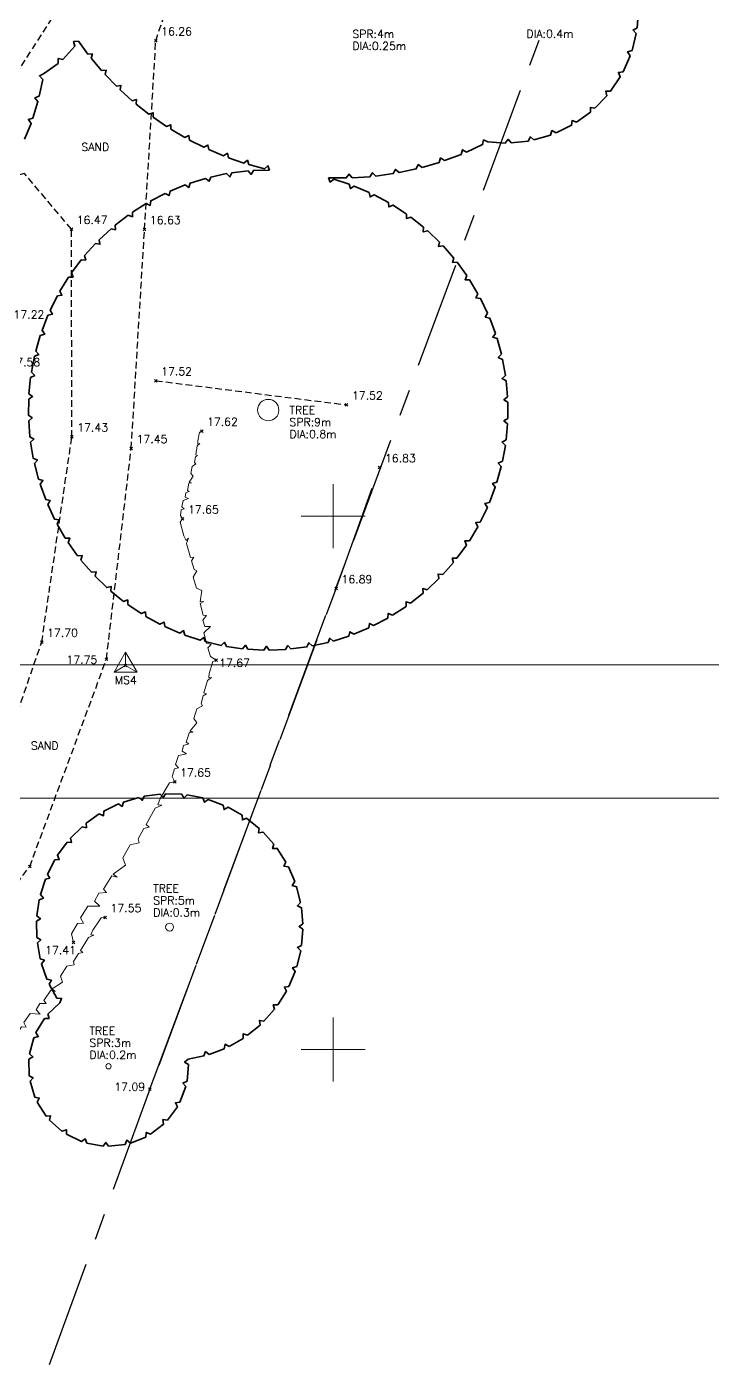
# Model space of a CAD drawing. Extents: x 521064 to 521635, y 174590 to 175241.
# Drawn here: x 521488.5 to 521514.2, y 174728.3 to 174778.4 of the extents above; entities that cross this region are included whole.
import ezdxf

# ---------------------------------------------------------------- set-up
doc = ezdxf.new("R2010")
doc.units = 0
doc.header["$PDMODE"] = 3
doc.header["$PDSIZE"] = 0.05
doc.linetypes.add('Centre', pattern=[7, 4, -1, 1, -1])
doc.linetypes.add('HIDDEN', pattern=[0.375, 0.25, -0.125])
doc.layers.get('0').update_dxf_attribs({"linetype": 'CONTINUOUS', "lineweight": 18})
for name, color, linetype, lineweight in [('I031G_SURVEY-GRID', 7, 'CONTINUOUS', 18), ('I042T_SURVEY-STA', 1, 'CONTINUOUS', 13), ('I901G_TITLE-SHEET', 7, 'CONTINUOUS', 18), ('I910T_TXT-GEN-S', 7, 'CONTINUOUS', 13), ('I923G_SURVEY-POINT', 7, 'CONTINUOUS', 18), ('I923T_SURVEY-LEVEL', 7, 'CONTINUOUS', 13), ('I941G_TREE', 72, 'CONTINUOUS', 18), ('I941G_TREE-VEG', 6, 'CONTINUOUS', 35), ('I941T_TREE-TXT', 82, 'CONTINUOUS', 13), ('I995G_VEGETATION', 102, 'CONTINUOUS', 18)]:
    doc.layers.add(name, color=color, linetype=linetype, lineweight=lineweight)
doc.layers.add('I940G_SURFACE', color=200, linetype='HIDDEN')
doc.layers.add('I971G_FENCE', color=5, linetype='Centre')
doc.styles.add('MONOTXT', font='simplex.shx')

# ---------------------------------------------------------------- blocks, each defined once
blk = doc.blocks.new('PT_STATION')
at = {"color": 0, "linetype": 'Continuous', "flags": 128}
for points in [[(0, 0.5), (-0.433, -0.25)], [(-0.433, -0.25), (0, 0), (0, 0.5)], [(0.433, -0.25), (0, 0.5)], [(0, 0), (0.433, -0.25)], [(-0.433, -0.25), (0.433, -0.25)]]:
    blk.add_lwpolyline(points, dxfattribs=at)
blk = doc.blocks.new('HER Vegitation')
at = {"color": 0, "linetype": 'ByBlock'}
blk.add_polyline3d([(0, 0, 0), (0.005, 0.0072, 0), (0.0165, 0.0097, 0), (0.0206, 0.0053, 0), (0.0225, 0.0112, 0), (0.0359, 0.0137, 0), (0.0437, 0.0047, 0), (0.044, 0.0119, 0), (0.0525, 0.014, 0), (0.0581, 0.0087, 0), (0.0587, 0.0131, 0), (0.0737, 0.0159, 0), (0.0762, 0.0112, 0), (0.0759, 0.0159, 0), (0.0906, 0.0128, 0), (0.094, 0.0197, 0), (0.1084, 0.0228, 0), (0.1159, 0.0175, 0), (0.1181, 0.0209, 0), (0.1293, 0.0237, 0), (0.134, 0.0206, 0), (0.1337, 0.0247, 0), (0.1518, 0.0287, 0), (0.1584, 0.0259, 0), (0.1559, 0.029, 0), (0.1618, 0.0315, 0), (0.1797, 0.035, 0), (0.1837, 0.0319, 0)], dxfattribs=at)

msp = doc.modelspace()

# ---------------------------------------------------------------- linework, layer by layer
at = {"layer": 'I031G_SURVEY-GRID'}
for p, q in [((521500, 174761.2), (521500, 174758.8)), ((521498.8, 174760), (521501.2, 174760)), ((521500, 174741.2), (521500, 174738.8)), ((521498.8, 174740), (521501.2, 174740))]:
    msp.add_line(p, q, dxfattribs=at)
at = {"layer": 'I901G_TITLE-SHEET'}
for points in [[(521634.62, 174749.428), (521426.02, 174749.428), (521426.02, 174913.628), (521634.62, 174913.628)], [(521546.412, 174590.228), (521337.812, 174590.228), (521337.812, 174754.428), (521546.412, 174754.428)]]:
    msp.add_lwpolyline(points, close=True, dxfattribs=at)
at = {"layer": 'I923G_SURVEY-POINT'}
for p in [(521493.34, 174777.825, 16.265), (521490.172, 174770.755, 16.475), (521492.917, 174770.752, 16.634), (521493.342, 174765.078, 17.519), (521500.504, 174764.173, 17.523), (521495.063, 174763.188, 17.62), (521490.191, 174762.978, 17.426), (521492.419, 174762.542, 17.454), (521501.742, 174761.823, 16.826), (521494.348, 174759.895, 17.655), (521500.111, 174757.284, 16.893), (521489.059, 174755.277, 17.696), (521491.488, 174754.635, 17.747), (521495.609, 174754.599, 17.674), (521492.207, 174754.394, 17.952), (521492.208, 174754.395, 17.952), (521494.053, 174750.034, 17.652), (521488.607, 174746.862, 17.363), (521491.442, 174744.956, 17.546), (521490.253, 174744.012, 17.412), (521493.12, 174738.51, 17.092)]:
    msp.add_point(p, dxfattribs=at)
at = {"layer": 'I940G_SURFACE'}
for points in [[(521482.047, 174742.09, 16.992), (521486.438, 174747.702, 17.304), (521489.059, 174755.277, 17.696), (521490.191, 174762.978, 17.426), (521490.172, 174770.755, 16.475), (521488.412, 174772.85, 16.24), (521487.343, 174772.566, 16.23), (521487.074, 174775, 16.171), (521490.719, 174780.621, 16.17), (521492.994, 174787.431, 15.932), (521494.106, 174792.599, 15.843)], [(521477.763, 174723.352, 16.79), (521480.403, 174731.088, 16.895), (521483.219, 174739.59, 16.948), (521488.607, 174746.862, 17.363), (521491.488, 174754.635, 17.747), (521492.419, 174762.542, 17.454), (521492.917, 174770.752, 16.634), (521493.34, 174777.825, 16.265), (521495.939, 174785.576, 16.166)], [(521493.342, 174765.078, 17.519), (521500.504, 174764.173, 17.523)]]:
    msp.add_polyline3d(points, dxfattribs=at)
at = {"layer": 'I941G_TREE'}
for centre, radius in [((521497.559, 174763.978), 0.4), ((521493.86, 174744.59), 0.15), ((521491.566, 174739.373), 0.1)]:
    msp.add_circle(centre, radius, dxfattribs=at)
at = {"layer": 'I941G_TREE-VEG'}
for points in [[(521511.408, 174778.312), (521511.454, 174778.962), (521511.313, 174779.068), (521511.45, 174779.179)], [(521511.217, 174777.465), (521511.374, 174778.097), (521511.254, 174778.226), (521511.408, 174778.312)], [(521489.849, 174777.127), (521490.302, 174777.628), (521490.256, 174777.8), (521490.434, 174777.811)], [(521490.434, 174777.811), (521490.792, 174777.325), (521490.964, 174777.332), (521490.916, 174777.167)], [(521490.916, 174777.167), (521491.306, 174776.706), (521491.477, 174776.725), (521491.441, 174776.557)], [(521510.881, 174776.664), (521511.146, 174777.259), (521511.05, 174777.407), (521511.217, 174777.465)], [(521489.127, 174776.59), (521489.68, 174776.977), (521489.673, 174777.156), (521489.849, 174777.127)], [(521510.412, 174775.933), (521510.776, 174776.474), (521510.707, 174776.636), (521510.881, 174776.664)], [(521488.967, 174775.75), (521489.094, 174776.378), (521488.973, 174776.505), (521489.127, 174776.59)], [(521491.441, 174776.557), (521491.861, 174776.123), (521492.03, 174776.153), (521492.005, 174775.983)], [(521488.728, 174774.928), (521488.914, 174775.542), (521488.805, 174775.68), (521488.967, 174775.75)], [(521492.005, 174775.983), (521492.453, 174775.578), (521492.62, 174775.62), (521492.607, 174775.448)], [(521509.824, 174775.294), (521510.276, 174775.764), (521510.236, 174775.936), (521510.412, 174775.933)], [(521492.607, 174775.448), (521493.081, 174775.074), (521493.244, 174775.127), (521493.243, 174774.955)], [(521509.134, 174774.767), (521509.66, 174775.151), (521509.651, 174775.327), (521509.824, 174775.294)], [(521488.412, 174774.133), (521488.656, 174774.727), (521488.56, 174774.874), (521488.728, 174774.928)], [(521493.243, 174774.955), (521493.741, 174774.613), (521493.901, 174774.677), (521493.91, 174774.505)], [(521508.363, 174774.367), (521508.948, 174774.654), (521508.969, 174774.829), (521509.134, 174774.767)], [(521493.91, 174774.505), (521494.43, 174774.198), (521494.585, 174774.272), (521494.607, 174774.102)], [(521506.674, 174773.993), (521507.322, 174774.064), (521507.401, 174774.221), (521507.535, 174774.106)], [(521507.535, 174774.106), (521508.161, 174774.288), (521508.212, 174774.457), (521508.363, 174774.367)], [(521494.607, 174774.102), (521495.146, 174773.83), (521495.296, 174773.914), (521495.328, 174773.745)], [(521495.328, 174773.745), (521495.885, 174773.51), (521496.028, 174773.605), (521496.072, 174773.438)], [(521504.181, 174773.332), (521504.802, 174773.566), (521504.851, 174773.737), (521505.006, 174773.651)], [(521505.006, 174773.651), (521505.609, 174773.93), (521505.645, 174774.104), (521505.806, 174774.03)], [(521505.806, 174774.03), (521506.457, 174773.988), (521506.562, 174774.129), (521506.674, 174773.993)], [(521496.072, 174773.438), (521496.643, 174773.241), (521496.78, 174773.345), (521496.835, 174773.182)], [(521496.835, 174773.182), (521497.418, 174773.024), (521497.548, 174773.136), (521497.614, 174772.977)], [(521502.47, 174772.881), (521503.119, 174773.021), (521503.192, 174773.183), (521503.334, 174773.075)], [(521503.334, 174773.075), (521503.971, 174773.262), (521504.032, 174773.43), (521504.181, 174773.332)], [(521495.209, 174772.666), (521494.628, 174772.487), (521494.58, 174772.322), (521494.438, 174772.419)], [(521496, 174772.842), (521495.406, 174772.716), (521495.342, 174772.556), (521495.209, 174772.666)], [(521496.804, 174772.946), (521496.2, 174772.874), (521496.123, 174772.72), (521496, 174772.842)], [(521497.614, 174772.977), (521497.006, 174772.961), (521496.915, 174772.814), (521496.804, 174772.946)], [(521499.827, 174772.687), (521500.491, 174772.681), (521500.598, 174772.823), (521500.712, 174772.687)], [(521500.601, 174772.448), (521500.022, 174772.634), (521499.888, 174772.526), (521499.827, 174772.687)], [(521500.712, 174772.687), (521501.375, 174772.729), (521501.471, 174772.879), (521501.595, 174772.752)], [(521501.595, 174772.752), (521502.252, 174772.843), (521502.337, 174772.999), (521502.47, 174772.881)], [(521494.438, 174772.419), (521493.875, 174772.189), (521493.841, 174772.02), (521493.691, 174772.104)], [(521501.351, 174772.14), (521500.791, 174772.377), (521500.647, 174772.282), (521500.601, 174772.448)], [(521492.976, 174771.723), (521492.463, 174771.396), (521492.461, 174771.224), (521492.298, 174771.28)], [(521493.691, 174772.104), (521493.151, 174771.824), (521493.133, 174771.653), (521492.976, 174771.723)], [(521502.069, 174771.766), (521501.533, 174772.052), (521501.382, 174771.97), (521501.351, 174772.14)], [(521502.752, 174771.328), (521502.244, 174771.662), (521502.085, 174771.594), (521502.069, 174771.766)], [(521492.298, 174771.28), (521491.817, 174770.908), (521491.83, 174770.736), (521491.662, 174770.777)], [(521503.392, 174770.831), (521502.916, 174771.21), (521502.752, 174771.156), (521502.752, 174771.328)], [(521491.662, 174770.777), (521491.217, 174770.363), (521491.245, 174770.193), (521491.074, 174770.219)], [(521503.985, 174770.279), (521503.545, 174770.698), (521503.377, 174770.66), (521503.392, 174770.831)], [(521491.074, 174770.219), (521490.668, 174769.767), (521490.711, 174769.6), (521490.539, 174769.61)], [(521504.525, 174769.675), (521504.125, 174770.133), (521503.954, 174770.109), (521503.985, 174770.279)], [(521505.01, 174769.026), (521504.652, 174769.517), (521504.48, 174769.509), (521504.525, 174769.675)], [(521490.539, 174769.61), (521490.175, 174769.124), (521490.233, 174768.961), (521490.061, 174768.956)], [(521490.061, 174768.956), (521489.742, 174768.439), (521489.815, 174768.282), (521489.644, 174768.262)], [(521505.433, 174768.335), (521505.121, 174768.857), (521504.949, 174768.864), (521505.01, 174769.026)], [(521489.644, 174768.262), (521489.373, 174767.717), (521489.459, 174767.568), (521489.29, 174767.532)], [(521505.793, 174767.609), (521505.53, 174768.157), (521505.359, 174768.18), (521505.433, 174768.335)], [(521489.29, 174767.532), (521489.069, 174766.966), (521489.169, 174766.825), (521489.004, 174766.774)], [(521506.087, 174766.854), (521505.873, 174767.423), (521505.705, 174767.461), (521505.793, 174767.609)], [(521489.004, 174766.774), (521488.835, 174766.19), (521488.947, 174766.059), (521488.787, 174765.993)], [(521506.311, 174766.075), (521506.149, 174766.661), (521505.985, 174766.714), (521506.087, 174766.854)], [(521488.787, 174765.993), (521488.671, 174765.397), (521488.794, 174765.276), (521488.642, 174765.196)], [(521506.464, 174765.279), (521506.356, 174765.877), (521506.197, 174765.945), (521506.311, 174766.075)], [(521488.642, 174765.196), (521488.58, 174764.592), (521488.713, 174764.482), (521488.568, 174764.389)], [(521506.545, 174764.473), (521506.491, 174765.078), (521506.339, 174765.16), (521506.464, 174765.279)], [(521488.568, 174764.389), (521488.561, 174763.781), (521488.704, 174763.685), (521488.568, 174763.579)], [(521506.553, 174763.663), (521506.554, 174764.271), (521506.41, 174764.366), (521506.545, 174764.473)], [(521506.488, 174762.855), (521506.544, 174763.46), (521506.409, 174763.568), (521506.553, 174763.663)], [(521488.568, 174763.579), (521488.615, 174762.973), (521488.766, 174762.889), (521488.64, 174762.772)], [(521488.64, 174762.772), (521488.742, 174762.173), (521488.899, 174762.103), (521488.784, 174761.974)], [(521506.351, 174762.056), (521506.461, 174762.654), (521506.337, 174762.774), (521506.488, 174762.855)], [(521488.784, 174761.974), (521488.94, 174761.387), (521489.103, 174761.332), (521489, 174761.193)], [(521506.143, 174761.273), (521506.306, 174761.859), (521506.193, 174761.989), (521506.351, 174762.056)], [(521489, 174761.193), (521489.208, 174760.622), (521489.375, 174760.582), (521489.285, 174760.435)], [(521505.865, 174760.512), (521506.08, 174761.081), (521505.979, 174761.22), (521506.143, 174761.273)], [(521489.285, 174760.435), (521489.543, 174759.884), (521489.714, 174759.86), (521489.638, 174759.705)], [(521505.519, 174759.779), (521505.785, 174760.326), (521505.697, 174760.474), (521505.865, 174760.512)], [(521489.638, 174759.705), (521489.944, 174759.18), (521490.116, 174759.171), (521490.054, 174759.01)], [(521505.11, 174759.08), (521505.423, 174759.601), (521505.349, 174759.756), (521505.519, 174759.779)], [(521490.054, 174759.01), (521490.406, 174758.515), (521490.579, 174758.521), (521490.531, 174758.355)], [(521504.638, 174758.421), (521504.997, 174758.911), (521504.937, 174759.073), (521505.11, 174759.08)], [(521490.531, 174758.355), (521490.927, 174757.893), (521491.098, 174757.915), (521491.065, 174757.746)], [(521504.11, 174757.807), (521504.512, 174758.263), (521504.466, 174758.429), (521504.638, 174758.421)], [(521491.065, 174757.746), (521491.501, 174757.322), (521491.669, 174757.358), (521491.652, 174757.187)], [(521503.528, 174757.242), (521503.969, 174757.661), (521503.939, 174757.83), (521504.11, 174757.807)], [(521491.652, 174757.187), (521492.124, 174756.804), (521492.288, 174756.856), (521492.287, 174756.683)], [(521502.898, 174756.733), (521503.375, 174757.11), (521503.36, 174757.281), (521503.528, 174757.242)], [(521492.287, 174756.683), (521492.791, 174756.344), (521492.95, 174756.41), (521492.964, 174756.239)], [(521502.225, 174756.282), (521502.734, 174756.614), (521502.735, 174756.787), (521502.898, 174756.733)], [(521492.964, 174756.239), (521493.497, 174755.946), (521493.65, 174756.027), (521493.679, 174755.857)], [(521501.514, 174755.893), (521502.051, 174756.179), (521502.067, 174756.35), (521502.225, 174756.282)], [(521493.679, 174755.857), (521494.236, 174755.613), (521494.381, 174755.707), (521494.425, 174755.541)], [(521500.001, 174755.315), (521500.581, 174755.5), (521500.627, 174755.666), (521500.771, 174755.57)], [(521500.771, 174755.57), (521501.331, 174755.806), (521501.363, 174755.976), (521501.514, 174755.893)], [(521494.425, 174755.541), (521495.002, 174755.348), (521495.137, 174755.455), (521495.197, 174755.293)], [(521495.197, 174755.293), (521495.788, 174755.153), (521495.914, 174755.272), (521495.988, 174755.116)], [(521495.988, 174755.116), (521496.589, 174755.03), (521496.704, 174755.159), (521496.791, 174755.01)], [(521497.601, 174754.978), (521498.208, 174755.001), (521498.297, 174755.148), (521498.41, 174755.018)], [(521498.41, 174755.018), (521499.013, 174755.096), (521499.089, 174755.251), (521499.212, 174755.131)], [(521499.212, 174755.131), (521499.806, 174755.263), (521499.867, 174755.424), (521500.001, 174755.315)], [(521496.791, 174755.01), (521497.398, 174754.979), (521497.5, 174755.118), (521497.601, 174754.978)], [(521491.938, 174749.206), (521491.393, 174748.94), (521491.377, 174748.768), (521491.22, 174748.836)], [(521492.706, 174749.455), (521492.126, 174749.28), (521492.083, 174749.114), (521491.938, 174749.206)], [(521493.505, 174749.578), (521492.904, 174749.498), (521492.834, 174749.341), (521492.706, 174749.455)], [(521494.313, 174749.57), (521493.707, 174749.588), (521493.613, 174749.444), (521493.505, 174749.578)], [(521495.109, 174749.432), (521494.514, 174749.547), (521494.398, 174749.42), (521494.313, 174749.57)], [(521495.872, 174749.167), (521495.303, 174749.377), (521495.169, 174749.271), (521495.109, 174749.432)], [(521496.583, 174748.783), (521496.055, 174749.082), (521495.905, 174748.999), (521495.872, 174749.167)], [(521491.22, 174748.836), (521490.725, 174748.486), (521490.737, 174748.314), (521490.57, 174748.356)], [(521497.223, 174748.29), (521496.75, 174748.67), (521496.589, 174748.612), (521496.583, 174748.783)], [(521490.57, 174748.356), (521490.139, 174747.93), (521490.178, 174747.763), (521490.007, 174747.777)], [(521497.775, 174747.7), (521497.37, 174748.151), (521497.201, 174748.12), (521497.223, 174748.29)], [(521490.007, 174747.777), (521489.649, 174747.287), (521489.715, 174747.128), (521489.544, 174747.115)], [(521498.224, 174747.029), (521497.897, 174747.539), (521497.725, 174747.536), (521497.775, 174747.7)], [(521489.544, 174747.115), (521489.27, 174746.574), (521489.36, 174746.428), (521489.194, 174746.387)], [(521498.56, 174746.294), (521498.319, 174746.851), (521498.149, 174746.874), (521498.224, 174747.029)], [(521489.194, 174746.387), (521489.01, 174745.809), (521489.123, 174745.679), (521488.965, 174745.612)], [(521498.773, 174745.515), (521498.625, 174746.103), (521498.461, 174746.154), (521498.56, 174746.294)], [(521488.965, 174745.612), (521488.877, 174745.012), (521489.01, 174744.902), (521488.864, 174744.81)], [(521498.858, 174744.712), (521498.807, 174745.316), (521498.653, 174745.392), (521498.773, 174745.515)], [(521488.864, 174744.81), (521488.874, 174744.204), (521489.023, 174744.117), (521488.894, 174744.003)], [(521498.812, 174743.905), (521498.859, 174744.509), (521498.72, 174744.61), (521498.858, 174744.712)], [(521488.894, 174744.003), (521489.002, 174743.406), (521489.162, 174743.344), (521489.054, 174743.211)], [(521498.637, 174743.116), (521498.781, 174743.705), (521498.659, 174743.827), (521498.812, 174743.905)], [(521489.054, 174743.211), (521489.256, 174742.64), (521489.424, 174742.604), (521489.338, 174742.455)], [(521498.338, 174742.366), (521498.574, 174742.924), (521498.474, 174743.064), (521498.637, 174743.116)], [(521489.338, 174742.455), (521489.63, 174741.924), (521489.802, 174741.916), (521489.741, 174741.755)], [(521497.921, 174741.674), (521498.244, 174742.187), (521498.168, 174742.341), (521498.338, 174742.366)], [(521489.741, 174741.755), (521489.29, 174741.328), (521489.333, 174741.161), (521489.16, 174741.166)], [(521497.398, 174741.058), (521497.8, 174741.512), (521497.749, 174741.676), (521497.921, 174741.674)], [(521489.16, 174741.166), (521488.843, 174740.633), (521488.93, 174740.483), (521488.762, 174740.442)], [(521496.783, 174740.534), (521497.253, 174740.918), (521497.229, 174741.088), (521497.398, 174741.058)], [(521488.762, 174740.442), (521488.603, 174739.842), (521488.727, 174739.722), (521488.577, 174739.636)], [(521495.342, 174739.815), (521495.909, 174740.03), (521495.941, 174740.198), (521496.092, 174740.116)], [(521496.092, 174740.116), (521496.617, 174740.419), (521496.621, 174740.591), (521496.783, 174740.534)], [(521488.577, 174739.636), (521488.587, 174739.015), (521488.74, 174738.934), (521488.619, 174738.81)], [(521494.513, 174738.813), (521494.565, 174739.432), (521494.422, 174739.528), (521494.554, 174739.639)], [(521494.554, 174739.639), (521495.148, 174739.759), (521495.207, 174739.921), (521495.342, 174739.815)], [(521488.619, 174738.81), (521488.798, 174738.215), (521488.967, 174738.179), (521488.885, 174738.027)], [(521494.248, 174738.03), (521494.467, 174738.611), (521494.355, 174738.742), (521494.513, 174738.813)], [(521488.885, 174738.027), (521489.219, 174737.504), (521489.392, 174737.515), (521489.354, 174737.346)], [(521493.779, 174737.348), (521494.149, 174737.848), (521494.077, 174738.005), (521494.248, 174738.03)], [(521489.354, 174737.346), (521489.819, 174736.935), (521489.982, 174736.992), (521489.991, 174736.82)], [(521493.143, 174736.821), (521493.634, 174737.2), (521493.608, 174737.371), (521493.779, 174737.348)], [(521489.991, 174736.82), (521490.551, 174736.55), (521490.692, 174736.65), (521490.748, 174736.487)], [(521492.386, 174736.488), (521492.963, 174736.718), (521492.984, 174736.89), (521493.143, 174736.821)], [(521490.748, 174736.487), (521491.36, 174736.38), (521491.468, 174736.515), (521491.567, 174736.373)], [(521491.567, 174736.373), (521492.185, 174736.438), (521492.252, 174736.597), (521492.386, 174736.488)]]:
    msp.add_lwpolyline(points, dxfattribs=at)
at = {"layer": 'I971G_FENCE'}
for points in [[(521509.457, 174782.526, 16.763), (521493.12, 174738.51, 17.092), (521500.111, 174757.284, 16.893), (521501.742, 174761.823, 16.826)], [(521493.12, 174738.51, 17.092), (521487.812, 174723.998, 17.131)]]:
    msp.add_polyline3d(points, dxfattribs=at)

# ---------------------------------------------------------------- block references
at = {"layer": 'I042T_SURVEY-STA'}
msp.add_blockref('PT_STATION', (521492.208, 174754.395), dxfattribs=at)
at = {"layer": 'I995G_VEGETATION', "linetype": 'Continuous'}
for p, xscale, yscale, zscale, rotation in [((521494.348, 174759.895, 17.655), 18.07327753298025, 18.07327753298025, 18.07327753298025, 67.96500286142866), ((521495.609, 174754.599, 17.674), 29.20950539220679, 29.20950539220679, 29.20950539220679, 93.59479182618982), ((521494.053, 174750.034, 17.652), 25.8713517990256, 25.8713517990256, 25.8713517990256, 61.39775756723353), ((521490.253, 174744.012, 17.412), 38.1991313084058, 38.1991313084058, 38.1991313084058, 47.95208980066053), ((521488.148, 174740.276, 17.255), 30.70627571509377, 30.70627571509378, 30.70627571509378, 45.07533605847858), ((521485.972, 174733.893, 17.537), 36.17856651383551, 36.17856651383551, 36.17856651383551, 61.38286828097063)]:
    msp.add_blockref('HER Vegitation', p, dxfattribs=dict(at, xscale=xscale, yscale=yscale, zscale=zscale, rotation=rotation))

# ---------------------------------------------------------------- texts
at = {"layer": 'I042T_SURVEY-STA', "style": 'MONOTXT'}
msp.add_text('MS4', height=0.3, dxfattribs=at).set_placement((521491.804, 174753.705))
at = {"layer": 'I910T_TXT-GEN-S', "style": 'MONOTXT'}
for p in [(521490.549, 174773.693), (521488.652, 174751.245)]:
    msp.add_text('SAND', height=0.3, dxfattribs=at).set_placement(p)
at = {"layer": 'I923T_SURVEY-LEVEL', "style": 'MONOTXT'}
for s, p in [('16.26', (521493.54, 174778.025, 16.265)), ('16.47', (521490.372, 174770.955, 16.475)), ('16.63', (521493.117, 174770.952, 16.634)), ('17.22', (521488, 174767.411, 17.218)), ('17.58', (521487.843, 174765.622, 17.582)), ('17.52', (521493.542, 174765.278, 17.519)), ('17.52', (521500.704, 174764.373, 17.523)), ('17.62', (521495.263, 174763.388, 17.62)), ('17.43', (521490.391, 174763.178, 17.426)), ('17.45', (521492.619, 174762.742, 17.454)), ('16.83', (521501.942, 174762.023, 16.826)), ('17.65', (521494.548, 174760.095, 17.655)), ('16.89', (521500.311, 174757.484, 16.893)), ('17.70', (521489.259, 174755.477, 17.696)), ('17.75', (521489.988, 174754.468, 17.747)), ('17.67', (521495.718, 174754.346, 17.674)), ('17.65', (521494.253, 174750.234, 17.652)), ('17.55', (521491.642, 174745.156, 17.546)), ('17.41', (521489.185, 174743.578, 17.412)), ('17.09', (521491.782, 174738.451, 17.092))]:
    msp.add_text(s, height=0.3, dxfattribs=at).set_placement(p)
at = {"layer": 'I941T_TREE-TXT', "style": 'MONOTXT'}
for s, p in [('SPR:4m', (521500.718, 174777.929)), ('DIA:0.4m', (521507.254, 174777.938)), ('DIA:0.25m', (521500.718, 174777.479)), ('TREE', (521498.359, 174763.828)), ('SPR:9m', (521498.359, 174763.378)), ('DIA:0.8m', (521498.359, 174762.928)), ('TREE', (521493.243, 174745.89)), ('SPR:5m', (521493.243, 174745.44)), ('DIA:0.3m', (521493.243, 174744.99)), ('TREE', (521490.85, 174740.55)), ('SPR:3m', (521490.85, 174740.1)), ('DIA:0.2m', (521490.85, 174739.65))]:
    msp.add_text(s, height=0.3, dxfattribs=at).set_placement(p)

doc.saveas('drawing.dxf')
